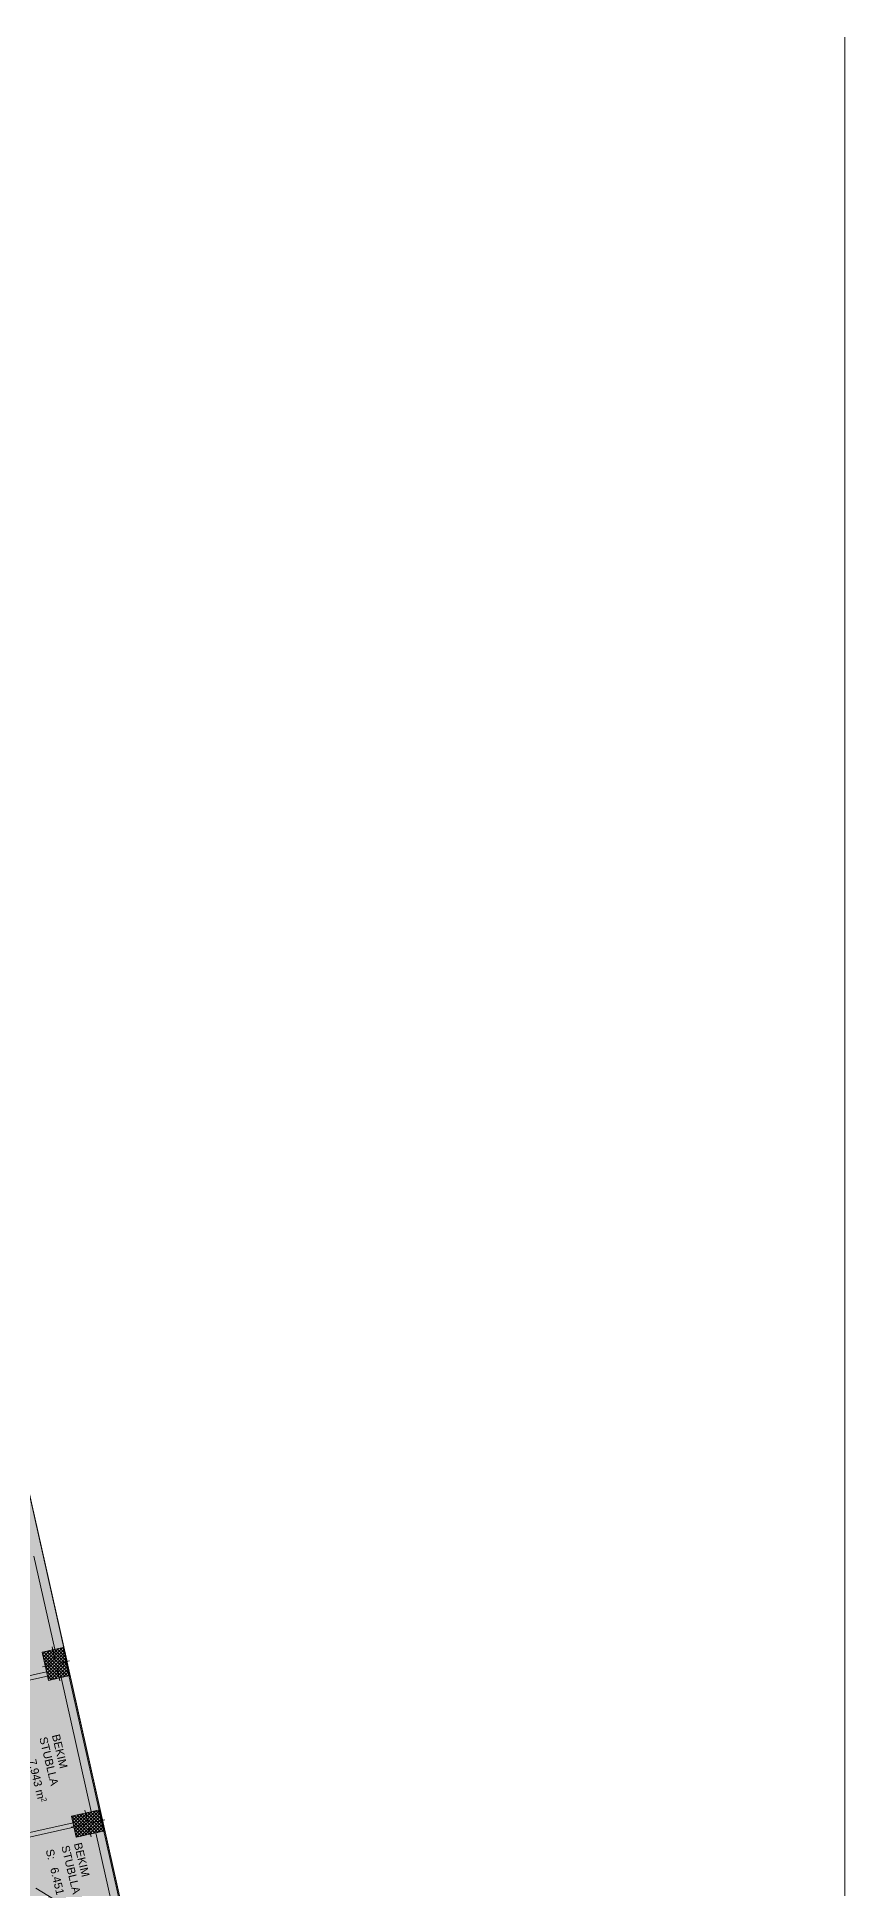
# Model space of a CAD drawing. Header units: centimetres. Extents: x -6805 to 4309, y -7338 to 617.
# Drawn here: x 2077 to 4309, y -4499 to 617 of the extents above; entities that cross this region are included whole.
import ezdxf

# ---------------------------------------------------------------- set-up
doc = ezdxf.new("R2010")
doc.units = ezdxf.units.CM
for name, color, linetype in [('PDF_- DEPO', 7, 'Continuous'), ('PDF_- GARAZHE', 7, 'Continuous'), ('PDF_A - Muret', 7, 'Continuous'), ('PDF_A - Shtyllat', 7, 'Continuous'), ('PDF_Geometry', 7, 'Continuous')]:
    doc.layers.add(name, color=color, linetype=linetype)
doc.layers.add('PDF_A - Pllaka Themel', color=7, linetype='Continuous', true_color=0x7f7f7f)
doc.layers.add('PDF_A1 - Bodrumi -1', color=7, linetype='Continuous', true_color=0x7f7f7f)
doc.styles.add('PDF Arial', font='')
doc.styles.get('PDF Arial').set_extended_font_data('Arial')

msp = doc.modelspace()

# ---------------------------------------------------------------- hatches: boundary and pattern name
at = {"layer": 'PDF_- DEPO', "true_color": 0xccccff, "transparency": 33554559}
for points in [[(1877.7, -3622.7), (2068.1, -3580), (2125.8, -3837.2), (2090.8, -3845.1), (2103, -3899.3), (1947.6, -3934.2)], [(1950.2, -3945.9), (2105.6, -3911), (2108.4, -3923.2), (2147.4, -3914.4), (2226.5, -4285.7), (2171.9, -4298), (2176.2, -4316.9), (2040.3, -4347.4)], [(2042.9, -4359.1), (2178.8, -4328.6), (2185.1, -4356.6), (2239.6, -4344.3), (2307.6, -4647.4), (2117.2, -4690.2)]]:
    msp.add_hatch(color=254, dxfattribs=at).paths.add_polyline_path(points)
at = {"layer": 'PDF_A - Muret', "transparency": 33554559}
msp.add_hatch(color=256, dxfattribs=at).paths.add_polyline_path([(1894.3, -2695.3), (1891.6, -2683.1), (1892.4, -2683), (2650.2, -6059.6), (2625.8, -6065.1), (2539.5, -5680.8), (2563.1, -5675.5), (2545.6, -5597.4), (2522, -5602.7), (2394.9, -5036.5), (2418.5, -5031.2), (2409.8, -4992.2), (2386.2, -4997.4), (2239.6, -4344.3), (2263.2, -4339), (2250, -4280.4), (2226.5, -4285.7), (2143.3, -3915.3), (2166.9, -3910), (2149.4, -3831.9), (2125.8, -3837.2), (2017.6, -3354.9), (2041.2, -3349.6), (2023.6, -3271.5), (2000, -3276.8), (1870.7, -2700.6)])
at = {"layer": 'PDF_A - Pllaka Themel', "true_color": 0xd5d5d5, "transparency": 33554559}
h = msp.add_hatch(color=254, dxfattribs=at)
h.paths.add_polyline_path([(-5581.9, -878.8), (-5581.9, -838.7), (-5657, -838.7), (-5657, -378.3), (-5642, -378.3), (-5642, 287.3), (-2884.7, 287.3), (-432.6, 287.3), (-419.8, 287.3), (978.3, 287.3), (978.3, -308.2), (1644.1, -308.2), (1644.1, -1142.4), (931, -1302.4), (1552.2, -1164.4), (1863.2, -2555.1), (1863.3, -2555.1), (2158.7, -3867.3), (2155.2, -3868), (2646.9, -6059.2), (2017.8, -6200.4), (2017.7, -6199.9), (-1597, -7011), (-1702.7, -6540.3), (-1846.3, -6572.5), (-1977, -6060.1), (-1982.5, -5964.4), (-1839, -5932.3), (-2055.7, -4966.3), (-2419.3, -4966.3), (-2929.7, -4966.3), (-2929.7, -2144.8), (-2909.7, -2144.8), (-2904.7, -1595.7), (-4731.2, -1619.4), (-4671.2, -1619.4), (-4671.2, -2159.8), (-5099, -2159.8), (-5102.5, -2159.8), (-5106, -2159.6), (-5109.5, -2159.4), (-5113, -2159), (-5116.5, -2158.6), (-5120, -2158), (-5123.4, -2157.4), (-5126.9, -2156.7), (-5130.3, -2155.8), (-5133.7, -2154.9), (-5137, -2153.9), (-5140.4, -2152.8), (-5143.6, -2151.6), (-5146.9, -2150.3), (-5150.1, -2148.9), (-5153.3, -2147.4), (-5156.4, -2145.9), (-5159.5, -2144.2), (-5162.6, -2142.5), (-5165.6, -2140.6), (-5168.5, -2138.7), (-5171.4, -2136.7), (-5174.3, -2134.7), (-5177, -2132.5), (-5179.7, -2130.3), (-5182.4, -2128), (-5185, -2125.6), (-5187.5, -2123.2), (-5189.9, -2120.6), (-5192.3, -2118.1), (-5194.6, -2115.4), (-5196.8, -2112.7), (-5199, -2109.9), (-5201.1, -2107.1), (-5203, -2104.2), (-5205, -2101.3), (-5206.8, -2098.3), (-5208.5, -2095.2), (-5210.2, -2092.1), (-5211.7, -2089), (-5213.2, -2085.8), (-5214.6, -2082.6), (-5215.9, -2079.3), (-5217.1, -2076), (-5218.2, -2072.7), (-5219.2, -2069.3), (-5220.2, -2065.9), (-5221, -2062.5), (-5221.7, -2059.1), (-5222.4, -2055.7), (-5222.9, -2052.2), (-5223.3, -2048.7), (-5223.7, -2045.2), (-5223.9, -2041.7), (-5224.1, -2038.2), (-5224.1, -2034.7), (-5224.1, -1589.4), (-5276.7, -1564.4), (-5842.1, -1564.4), (-5842.1, -878.8)])
h.paths.add_polyline_path([(-1884.8, -2746.4), (-1725.8, -2754.1), (-263.3, -2617.9), (-272, -2578.8), (-296.8, -2580.2), (-343.5, -2075.8), (-1348.1, -2129.8), (-1534.8, -2147.2), (-1533.4, -2162), (-1836.8, -2167.5), (-1836.8, -2147.5), (-1876.8, -2147.5), (-1876.8, -2187.5), (-1531.1, -2187), (-1493.3, -2681.2), (-1884.8, -2706.4)])
h.paths.add_polyline_path([(-452.6, -1589.4), (-91.9, -1583.4), (-92.3, -1174), (283, -1174), (283, -828.7), (-419.8, -828.7), (-427.6, -828.7), (-452.6, -828.7)])
h.paths.add_polyline_path([(413.2, -3713.8), (401.1, -3715.6), (389, -3717.6), (376.9, -3719.5), (364.9, -3721.6), (352.8, -3723.8), (340.8, -3726), (328.8, -3728.3), (316.8, -3730.7), (304.8, -3733.2)])

# ---------------------------------------------------------------- linework, layer by layer
at = {"layer": 'PDF_- GARAZHE', "color": 254, "true_color": 0xccccff, "transparency": 33554559}
msp.add_solid([(1564.4, -4466.6), (2029.1, -4362.3), (1643.1, -4817.5), (2107.9, -4713.2)], dxfattribs=at)
at = {"layer": 'PDF_A - Muret', "lineweight": 0}
for points in [[(2650.2, -6059.6), (1892.4, -2683)], [(2068.1, -3580), (2125.8, -3837.2)], [(2162.4, -3886), (2161.6, -3886.2)], [(2165, -3897.7), (2162.4, -3886)], [(2103, -3899.3), (1947.6, -3934.2)], [(1950.2, -3945.9), (2105.6, -3911)], [(2143.3, -3915.3), (2226.5, -4285.7)], [(2164.2, -3897.9), (2165, -3897.7)], [(2176.2, -4316.9), (2040.3, -4347.4)], [(2042.9, -4359.1), (2178.8, -4328.6)], [(2239.6, -4344.3), (2307.6, -4647.4)], [(2073.8, -4496.7), (2134.7, -4535.2)]]:
    msp.add_lwpolyline(points, dxfattribs=at)
at = {"layer": 'PDF_A - Muret', "transparency": 33554559}
for points in [[(2162.4, -3886), (2165, -3897.7), (2161.6, -3886.2), (2164.2, -3897.9)], [(1947.6, -3934.2), (2103, -3899.3), (1950.2, -3945.9), (2105.6, -3911)], [(2040.3, -4347.4), (2176.2, -4316.9), (2042.9, -4359.1), (2178.8, -4328.6)]]:
    msp.add_solid(points, dxfattribs=at)
at = {"layer": 'PDF_A - Muret', "color": 7, "true_color": 0xffffff, "transparency": 33554559}
msp.add_solid([(2072.9, -4492.8), (2090.4, -4570.9), (2061.2, -4495.4), (2078.7, -4573.5)], dxfattribs=at)
at = {"layer": 'PDF_A - Pllaka Themel', "lineweight": 0}
for points in [[(1863.3, -2555.1), (2158.7, -3867.3)], [(2655.7, -6084), (1868.1, -2574.7)], [(2158.7, -3867.3), (2155.2, -3868)], [(2155.2, -3868), (2646.9, -6059.2)]]:
    msp.add_lwpolyline(points, dxfattribs=at)
at = {"layer": 'PDF_A - Shtyllat', "lineweight": 0}
for points in [[(2149.4, -3831.9), (2090.8, -3845.1)], [(2097.2, -3873.6), (2135.8, -3835)], [(2098.9, -3881.1), (2147.7, -3832.3)], [(2127.1, -3869.7), (2118.4, -3830.7)], [(2155.4, -3858.5), (2132.6, -3835.7)], [(2152.7, -3846.6), (2140.1, -3834)], [(2150, -3834.7), (2147.6, -3832.3)], [(2166.9, -3910), (2149.4, -3831.9)], [(2090.8, -3845.1), (2108.4, -3923.2)], [(2121.1, -3879.3), (2091.8, -3885.9)], [(2154.5, -3912.8), (2092, -3850.3)], [(2092.2, -3851), (2100.2, -3843)], [(2093.8, -3858.5), (2112.1, -3840.3)], [(2147, -3914.5), (2094.7, -3862.1)], [(2162, -3911.1), (2095, -3844.1)], [(2095.5, -3866.1), (2124, -3837.6)], [(2139.5, -3916.2), (2097.3, -3874)], [(2132, -3917.9), (2100, -3885.9)], [(2100.6, -3888.6), (2150.9, -3838.3)], [(2102.3, -3896.1), (2152.5, -3845.9)], [(2166, -3905.9), (2102.5, -3842.4)], [(2104, -3903.6), (2154.2, -3853.4)], [(2105.6, -3911.1), (2155.9, -3860.9)], [(2107.3, -3918.7), (2157.6, -3868.4)], [(2163.4, -3894), (2110.1, -3840.7)], [(2113.1, -3922.1), (2159.3, -3875.9)], [(2160.7, -3882.2), (2117.6, -3839.1)], [(2124.9, -3919.5), (2161, -3883.4)], [(2158, -3870.3), (2125.1, -3837.4)], [(2128.9, -3877.6), (2128.9, -3877.6)], [(2130.6, -3885.4), (2139.4, -3924.4)], [(2136.7, -3875.8), (2166, -3869.2)], [(2124.5, -3919.6), (2102.6, -3897.7)], [(2117, -3921.3), (2105.3, -3909.6)], [(2109.4, -3922.9), (2108, -3921.5)], [(2108.4, -3923.2), (2166.9, -3910)], [(2136.8, -3916.8), (2162.7, -3890.9)], [(2148.6, -3914.1), (2164.3, -3898.5)], [(2160.5, -3911.5), (2166, -3906)], [(2250, -4280.4), (2171.9, -4298)], [(2173.2, -4303.6), (2180.8, -4296)], [(2174.9, -4311.1), (2192.7, -4293.3)], [(2176.6, -4318.6), (2204.6, -4290.6)], [(2178.2, -4326.1), (2216.4, -4288)], [(2229.5, -4346.6), (2179.2, -4296.3)], [(2179.9, -4333.7), (2228.3, -4285.3)], [(2181.6, -4341.2), (2240.1, -4282.6)], [(2183.3, -4348.7), (2250.3, -4281.7)], [(2185, -4356.2), (2252, -4289.2)], [(2237, -4344.9), (2186.7, -4294.6)], [(2244.5, -4343.2), (2194.2, -4292.9)], [(2196.4, -4354), (2253.7, -4296.7)], [(2252, -4341.5), (2201.8, -4291.3)], [(2215.8, -4310.7), (2209.2, -4281.4)], [(2259.5, -4339.8), (2209.3, -4289.6)], [(2261.8, -4332.9), (2216.8, -4287.9)], [(2259.2, -4321.1), (2224.3, -4286.2)], [(2256.5, -4309.2), (2231.8, -4284.5)], [(2253.8, -4297.3), (2239.3, -4282.8)], [(2251.2, -4285.5), (2246.8, -4281.1)], [(2263.2, -4339), (2250, -4280.4)], [(2209.7, -4320.2), (2170.7, -4329)], [(2171.9, -4298), (2185.1, -4356.6)], [(2222, -4348.3), (2172, -4298.3)], [(2214.5, -4350), (2174.7, -4310.2)], [(2206.9, -4351.6), (2177.3, -4322)], [(2199.4, -4353.3), (2180, -4333.9)], [(2191.9, -4355), (2182.6, -4345.7)], [(2185.1, -4356.6), (2263.2, -4339)], [(2208.2, -4351.4), (2255.4, -4304.2)], [(2217.6, -4318.5), (2217.6, -4318.5)], [(2219.3, -4326.3), (2225.9, -4355.6)], [(2220.1, -4348.7), (2257.1, -4311.7)], [(2225.4, -4316.7), (2264.4, -4308)], [(2232, -4346), (2258.8, -4319.2)], [(2243.8, -4343.4), (2260.4, -4326.8)], [(2255.7, -4340.7), (2262.1, -4334.3)]]:
    msp.add_lwpolyline(points, dxfattribs=at)
at = {"layer": 'PDF_A - Shtyllat', "color": 8, "true_color": 0x7f7f7f, "transparency": 33554559}
for points in [[(2166.9, -3910), (2108.4, -3923.2), (2149.4, -3831.9), (2090.8, -3845.1)], [(2185.1, -4356.6), (2171.9, -4298), (2263.2, -4339), (2250, -4280.4)]]:
    msp.add_solid(points, dxfattribs=at)
at = {"layer": 'PDF_A1 - Bodrumi -1', "lineweight": 0}
msp.add_lwpolyline([(2655.7, -6084), (1874.9, -2604.8)], dxfattribs=at)
at = {"layer": 'PDF_Geometry', "lineweight": 0}
msp.add_lwpolyline([(4308.7, 617), (4308.7, -7295.8)], dxfattribs=at)

# ---------------------------------------------------------------- texts
at = {"layer": 'PDF_- DEPO', "attachment_point": 7, "rotation": 283.5, "style": 'PDF Arial'}
for s, insert, char_height in [('\\W1.001199;STUBLLA', (2082.6, -4082.3), 22.107), ('\\W1.000778;BEKIM', (2117.6, -4074.9), 22.107), ('\\W1.000806;7.943', (2051.8, -4143.5), 22.107), ('\\W1.000269;m', (2072.3, -4227.5), 22.107), ('\\W1.001521;2', (2087.5, -4248.8), 14.59), ('\\W1.002323;S:', (2100.4, -4392.2), 22.107), ('\\W1.001199;STUBLLA', (2143.4, -4381.8), 22.107), ('\\W1.000778;BEKIM', (2178.4, -4374.4), 22.107), ('\\W1.000940;6.451', (2112.6, -4442.7), 22.107)]:
    msp.add_mtext(s, dxfattribs=dict(at, insert=insert, char_height=char_height))

doc.saveas('drawing.dxf')
